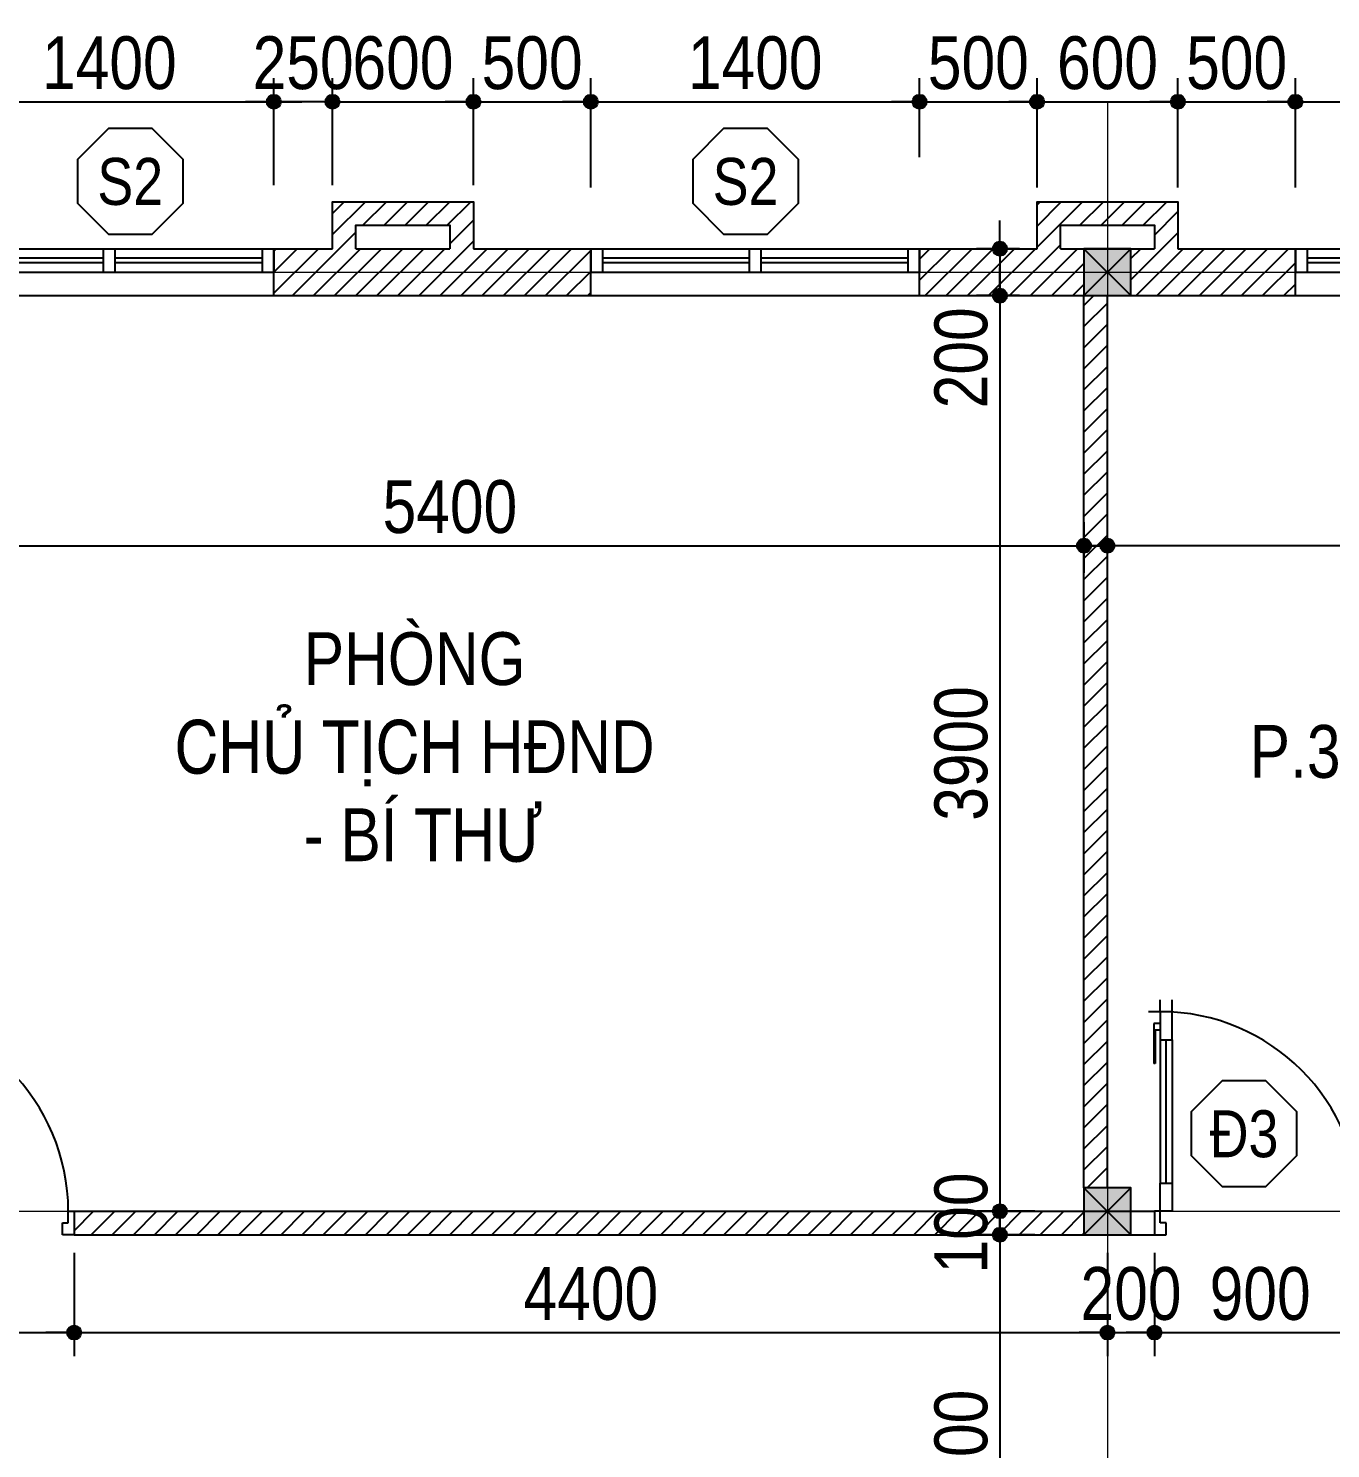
# Model space of a CAD drawing. Extents: x -79995 to 347433, y -157641 to 104789.
# Drawn here: x 6304 to 11848, y 71241 to 77290 of the extents above; entities that cross this region are included whole.
import ezdxf
from ezdxf.enums import TextEntityAlignment as Align

# ---------------------------------------------------------------- set-up
doc = ezdxf.new("R2010")
doc.units = 0
doc.linetypes.add('ACAD_ISO10W100', pattern=[18, 12, -3, 0, -3])
doc.layers.get('DEFPOINTS').update_dxf_attribs({"linetype": 'CONTINUOUS'})
for name, color, linetype in [('009', 251, 'CONTINUOUS'), ('DIM', 1, 'CONTINUOUS'), ('DOOR', 20, 'CONTINUOUS'), ('MEDIUM', 2, 'CONTINUOUS'), ('TAGS', 60, 'CONTINUOUS'), ('TEXT', 7, 'CONTINUOUS'), ('TUONG', 131, 'CONTINUOUS'), ('WALL', 4, 'CONTINUOUS')]:
    doc.layers.add(name, color=color, linetype=linetype)
doc.layers.add('TRUC', color=24, linetype='CONTINUOUS', lineweight=0)
doc.styles.add('1', font='', dxfattribs={"height": 250})
doc.styles.add('HEL-CONDENSE', font='')
doc.styles.add('VNI-HELVE-CONDENSEN', font='')
doc.styles.get('1').set_extended_font_data('VNI-Helve-Condense')
doc.styles.get('HEL-CONDENSE').set_extended_font_data('VNI-Helve-Condense')
doc.styles.get('VNI-HELVE-CONDENSEN').set_extended_font_data('VNI-Helve-Condense')
doc.dimstyles.new('D100', dxfattribs={"dimtxt": 225, "dimasz": 1.2, "dimexe": 100, "dimexo": 0, "dimgap": 50, "dimtad": 1, "dimdec": 0, "dimzin": 13, "dimdsep": 46, "dimtxsty": 'HEL-CONDENSE', "dimblk": 'D50', "dimcen": 0, "dimclrd": 1, "dimclre": 1, "dimclrt": 7, "dimadec": 0, "dimazin": 0, "dimtfac": 1, "dimtdec": 0, "dimtmove": 0, "dimatfit": 3, "dimldrblk": 'D50', "dimfxl": 1, "dimtolj": 1, "dimtzin": 13, "dimarcsym": 0})

# ---------------------------------------------------------------- blocks, each defined once
blk = doc.blocks.new('A$C6E0044D6')
at = {"layer": 'DOOR'}
for p, q in [((-25, 925), (-25, 975)), ((25, 925), (25, 975)), ((-25, 925), (-75, 925)), ((25, 925), (-25, 925)), ((-25, 925), (-25, 805)), ((25, 805), (25, 925)), ((-25, 874.1), (-53.3, 874.1)), ((-53.3, 874.1), (-53.3, 704.5)), ((-25, 874.1), (-25, 845.9)), ((-25, 845.9), (-47.6, 845.9)), ((-47.6, 845.9), (-47.6, 704.5)), ((-25, 827.9), (-25, 195)), ((-25, 805), (25, 805)), ((0, 195), (0, 805)), ((25, 805), (25, 195)), ((-47.6, 704.5), (-53.3, 704.5)), ((-25, 195), (25, 195)), ((-25, 75), (-25, 195)), ((25, 195), (25, 75)), ((-25, 75), (-50, 75)), ((-50, 75), (-50, -25)), ((-25, 25), (-25, 75)), ((25, 75), (-25, 75)), ((825, 25), (825, 75)), ((825, 75), (850, 75)), ((850, 75), (850, -25)), ((0, 25), (-25, 25)), ((0, -25), (0, 25)), ((800, -25), (800, 25)), ((800, 25), (825, 25)), ((-50, -25), (0, -25)), ((850, -25), (800, -25))]:
    blk.add_line(p, q, dxfattribs=at)
at = {"layer": 'DOOR', "color": 251}
blk.add_arc((-25, 75), 850, 0, 90, dxfattribs=at)
blk = doc.blocks.new('s11')
at = {"layer": 'DOOR'}
for p, q in [((0, 0), (0, -100)), ((1400, 0), (0, 0)), ((50, 0), (50, -100)), ((1350, 0), (1350, -100)), ((1400, 0), (1400, -100)), ((1400, -100), (0, -100))]:
    blk.add_line(p, q, dxfattribs=at)
at = {"layer": 'DOOR', "linetype": 'ByBlock', "lineweight": -2}
for p, q in [((675, -100), (675, 0)), ((725, -100), (725, 0))]:
    blk.add_line(p, q, dxfattribs=at)
at = {"layer": 'DOOR', "color": 251}
for p, q in [((50, -40), (675, -40)), ((50, -60), (675, -60)), ((725, -40), (1350, -40)), ((725, -60), (1350, -60))]:
    blk.add_line(p, q, dxfattribs=at)
blk = doc.blocks.new('A$C225A2996')
at = {"layer": 'WALL'}
blk.add_hatch(color=4, dxfattribs=at).paths.add_polyline_path([(531.4, 81.6), (731.4, 81.6), (731.4, 281.6), (531.4, 281.6)])
at = {"layer": 'WALL', "color": 4}
for p, q in [((531.4, 281.6), (731.4, 81.6)), ((531.4, 81.6), (731.4, 281.6))]:
    blk.add_line(p, q, dxfattribs=at)
blk.add_lwpolyline([(531.4, 81.6), (731.4, 81.6), (731.4, 281.6), (531.4, 281.6)], close=True, dxfattribs=at)
blk = doc.blocks.new('KH-CUADI')
at = {"layer": 'TAGS'}
blk.add_lwpolyline([(-124.3, 300), (-300, 124.3), (-300, -124.3), (-124.3, -300), (124.3, -300), (300, -124.3), (300, 124.3), (124.3, 300)], close=True, dxfattribs=at)
at = {"layer": 'TAGS', "style": 'VNI-HELVE-CONDENSEN'}
blk.add_attdef('D', text='', height=300, dxfattribs=at).set_placement((0, 0), align=Align.MIDDLE)
blk = doc.blocks.new('D50')
at = {"layer": 'DIM'}
blk.add_hatch(color=256, dxfattribs=at).paths.add_polyline_path([(25, 0, 1), (-25, 0, 1)])
blk.add_line((25, 0), (100, 0), dxfattribs=at)
blk.add_circle((0, 0), 25, dxfattribs=at)
blk = doc.blocks.new('*D471')
at = {"layer": 'DEFPOINTS', "color": 0, "transparency": 16777216}
for p in [(10524.1, 76351.7), (10440.6, 76151.7), (10524.1, 76151.7)]:
    blk.add_point(p, dxfattribs=at)
at = {"layer": 'DIM', "color": 1, "lineweight": -2, "transparency": 16777216}
for p, q in [((10524.1, 76351.7), (10340.6, 76351.7)), ((10440.6, 76350.5), (10440.6, 76152.9)), ((10524.1, 76151.7), (10340.6, 76151.7)), ((10440.6, 76151.7), (10440.6, 75623.3))]:
    blk.add_line(p, q, dxfattribs=at)
at = {"layer": 'DIM', "color": 1, "lineweight": -2, "transparency": 16777216, "xscale": 1.199999999999999, "yscale": 1.199999999999999, "zscale": 1.199999999999999}
for p, rotation in [((10440.6, 76351.7), 90), ((10440.6, 76151.7), 270)]:
    blk.add_blockref('D50', p, dxfattribs=dict(at, rotation=rotation))
at = {"layer": 'DIM', "color": 7, "transparency": 16777216, "insert": (10275.7, 75886.9), "char_height": 225, "attachment_point": 5, "rotation": 90, "style": 'HEL-CONDENSE'}
blk.add_mtext('\\A1;200', dxfattribs=at)
blk = doc.blocks.new('*D472')
at = {"layer": 'DEFPOINTS', "color": 0, "transparency": 16777216}
for p in [(10524.1, 76151.7), (10440.6, 72251.7), (10589.3, 72251.7)]:
    blk.add_point(p, dxfattribs=at)
at = {"layer": 'DIM', "color": 1, "lineweight": -2, "transparency": 16777216}
for p, q in [((10524.1, 76151.7), (10340.6, 76151.7)), ((10440.6, 76150.5), (10440.6, 72252.9)), ((10589.3, 72251.7), (10340.6, 72251.7))]:
    blk.add_line(p, q, dxfattribs=at)
at = {"layer": 'DIM', "color": 1, "lineweight": -2, "transparency": 16777216, "xscale": 1.199999999999999, "yscale": 1.199999999999999, "zscale": 1.199999999999999}
for p, rotation in [((10440.6, 76151.7), 90), ((10440.6, 72251.7), 270)]:
    blk.add_blockref('D50', p, dxfattribs=dict(at, rotation=rotation))
at = {"layer": 'DIM', "color": 7, "transparency": 16777216, "insert": (10275.7, 74201.7), "char_height": 225, "attachment_point": 5, "rotation": 90, "style": 'HEL-CONDENSE'}
blk.add_mtext('\\A1;3900', dxfattribs=at)
blk = doc.blocks.new('*D473')
at = {"layer": 'DEFPOINTS', "color": 0, "transparency": 16777216}
for p in [(10589.3, 72251.7), (10440.6, 72151.7), (10589.3, 72151.7)]:
    blk.add_point(p, dxfattribs=at)
at = {"layer": 'DIM', "color": 1, "lineweight": -2, "transparency": 16777216}
for p, q in [((10589.3, 72251.7), (10340.6, 72251.7)), ((10440.6, 72252.9), (10440.6, 72254.1)), ((10440.6, 72251.7), (10440.6, 72151.7)), ((10589.3, 72151.7), (10340.6, 72151.7)), ((10440.6, 72150.5), (10440.6, 72149.3))]:
    blk.add_line(p, q, dxfattribs=at)
at = {"layer": 'DIM', "color": 1, "lineweight": -2, "transparency": 16777216, "xscale": 1.199999999999999, "yscale": 1.199999999999999, "zscale": 1.199999999999999}
for p, rotation in [((10440.6, 72251.7), 270), ((10440.6, 72151.7), 90)]:
    blk.add_blockref('D50', p, dxfattribs=dict(at, rotation=rotation))
at = {"layer": 'DIM', "color": 7, "transparency": 16777216, "insert": (10275.7, 72201.7), "char_height": 225, "attachment_point": 5, "rotation": 90, "style": 'HEL-CONDENSE'}
blk.add_mtext('\\A1;100', dxfattribs=at)
blk = doc.blocks.new('*D474')
at = {"layer": 'DEFPOINTS', "color": 0, "transparency": 16777216}
for p in [(10589.3, 72151.7), (10440.6, 70351.7), (10589.3, 70351.7)]:
    blk.add_point(p, dxfattribs=at)
at = {"layer": 'DIM', "color": 1, "lineweight": -2, "transparency": 16777216}
for p, q in [((10589.3, 72151.7), (10340.6, 72151.7)), ((10440.6, 72150.5), (10440.6, 70352.9)), ((10589.3, 70351.7), (10340.6, 70351.7))]:
    blk.add_line(p, q, dxfattribs=at)
at = {"layer": 'DIM', "color": 1, "lineweight": -2, "transparency": 16777216, "xscale": 1.199999999999999, "yscale": 1.199999999999999, "zscale": 1.199999999999999}
for p, rotation in [((10440.6, 72151.7), 90), ((10440.6, 70351.7), 270)]:
    blk.add_blockref('D50', p, dxfattribs=dict(at, rotation=rotation))
at = {"layer": 'DIM', "color": 7, "transparency": 16777216, "insert": (10275.7, 71204.8), "char_height": 225, "attachment_point": 5, "rotation": 90, "style": 'HEL-CONDENSE'}
blk.add_mtext('\\A1;1800', dxfattribs=at)
blk = doc.blocks.new('*D513')
at = {"layer": 'DEFPOINTS', "color": 0, "linetype": 'Continuous', "transparency": 16777216}
for p in [(5598.5, 72074.2), (6498.5, 72074.2), (6498.5, 71735.1)]:
    blk.add_point(p, dxfattribs=at)
at = {"layer": 'DIM', "color": 1, "linetype": 'Continuous', "lineweight": -2, "transparency": 16777216}
for p, q in [((5598.5, 72074.2), (5598.5, 71635.1)), ((6498.5, 72074.2), (6498.5, 71635.1)), ((5599.7, 71735.1), (6497.3, 71735.1))]:
    blk.add_line(p, q, dxfattribs=at)
at = {"layer": 'DIM', "color": 1, "linetype": 'Continuous', "lineweight": -2, "transparency": 16777216, "xscale": 1.199999999999999, "yscale": 1.199999999999999, "zscale": 1.199999999999999, "rotation": 180}
blk.add_blockref('D50', (5598.5, 71735.1), dxfattribs=at)
at = {"layer": 'DIM', "color": 1, "linetype": 'Continuous', "lineweight": -2, "transparency": 16777216, "xscale": 1.199999999999999, "yscale": 1.199999999999999, "zscale": 1.199999999999999}
blk.add_blockref('D50', (6498.5, 71735.1), dxfattribs=at)
at = {"layer": 'DIM', "color": 7, "linetype": 'Continuous', "transparency": 16777216, "insert": (6048.5, 71900), "char_height": 225, "attachment_point": 5, "style": 'HEL-CONDENSE'}
blk.add_mtext('\\A1;900', dxfattribs=at)
blk = doc.blocks.new('*D514')
at = {"layer": 'DEFPOINTS', "color": 0, "linetype": 'Continuous', "transparency": 16777216}
for p in [(6498.5, 72074.2), (10898.5, 72074.2), (10898.5, 71735.1)]:
    blk.add_point(p, dxfattribs=at)
at = {"layer": 'DIM', "color": 1, "linetype": 'Continuous', "lineweight": -2, "transparency": 16777216}
for p, q in [((6498.5, 72074.2), (6498.5, 71635.1)), ((10898.5, 72074.2), (10898.5, 71635.1)), ((6499.7, 71735.1), (10897.3, 71735.1))]:
    blk.add_line(p, q, dxfattribs=at)
at = {"layer": 'DIM', "color": 1, "linetype": 'Continuous', "lineweight": -2, "transparency": 16777216, "xscale": 1.199999999999999, "yscale": 1.199999999999999, "zscale": 1.199999999999999, "rotation": 180}
blk.add_blockref('D50', (6498.5, 71735.1), dxfattribs=at)
at = {"layer": 'DIM', "color": 1, "linetype": 'Continuous', "lineweight": -2, "transparency": 16777216, "xscale": 1.199999999999999, "yscale": 1.199999999999999, "zscale": 1.199999999999999}
blk.add_blockref('D50', (10898.5, 71735.1), dxfattribs=at)
at = {"layer": 'DIM', "color": 7, "linetype": 'Continuous', "transparency": 16777216, "insert": (8698.5, 71900), "char_height": 225, "attachment_point": 5, "style": 'HEL-CONDENSE'}
blk.add_mtext('\\A1;4400', dxfattribs=at)
blk = doc.blocks.new('*D515')
at = {"layer": 'DEFPOINTS', "color": 0, "linetype": 'Continuous', "transparency": 16777216}
for p in [(10898.5, 72074.2), (11098.5, 72074.2), (11098.5, 71735.1)]:
    blk.add_point(p, dxfattribs=at)
at = {"layer": 'DIM', "color": 1, "linetype": 'Continuous', "lineweight": -2, "transparency": 16777216}
for p, q in [((10898.5, 72074.2), (10898.5, 71635.1)), ((11098.5, 72074.2), (11098.5, 71635.1)), ((10899.7, 71735.1), (11097.3, 71735.1))]:
    blk.add_line(p, q, dxfattribs=at)
at = {"layer": 'DIM', "color": 1, "linetype": 'Continuous', "lineweight": -2, "transparency": 16777216, "xscale": 1.199999999999999, "yscale": 1.199999999999999, "zscale": 1.199999999999999, "rotation": 180}
blk.add_blockref('D50', (10898.5, 71735.1), dxfattribs=at)
at = {"layer": 'DIM', "color": 1, "linetype": 'Continuous', "lineweight": -2, "transparency": 16777216, "xscale": 1.199999999999999, "yscale": 1.199999999999999, "zscale": 1.199999999999999}
blk.add_blockref('D50', (11098.5, 71735.1), dxfattribs=at)
at = {"layer": 'DIM', "color": 7, "linetype": 'Continuous', "transparency": 16777216, "insert": (10998.5, 71900), "char_height": 225, "attachment_point": 5, "style": 'HEL-CONDENSE'}
blk.add_mtext('\\A1;200', dxfattribs=at)
blk = doc.blocks.new('*D516')
at = {"layer": 'DEFPOINTS', "color": 0, "linetype": 'Continuous', "transparency": 16777216}
for p in [(11098.5, 72074.2), (11998.5, 72074.2), (11998.5, 71735.1)]:
    blk.add_point(p, dxfattribs=at)
at = {"layer": 'DIM', "color": 1, "linetype": 'Continuous', "lineweight": -2, "transparency": 16777216}
for p, q in [((11098.5, 72074.2), (11098.5, 71635.1)), ((11998.5, 72074.2), (11998.5, 71635.1)), ((11099.7, 71735.1), (11997.3, 71735.1))]:
    blk.add_line(p, q, dxfattribs=at)
at = {"layer": 'DIM', "color": 1, "linetype": 'Continuous', "lineweight": -2, "transparency": 16777216, "xscale": 1.199999999999999, "yscale": 1.199999999999999, "zscale": 1.199999999999999, "rotation": 180}
blk.add_blockref('D50', (11098.5, 71735.1), dxfattribs=at)
at = {"layer": 'DIM', "color": 1, "linetype": 'Continuous', "lineweight": -2, "transparency": 16777216, "xscale": 1.199999999999999, "yscale": 1.199999999999999, "zscale": 1.199999999999999}
blk.add_blockref('D50', (11998.5, 71735.1), dxfattribs=at)
at = {"layer": 'DIM', "color": 7, "linetype": 'Continuous', "transparency": 16777216, "insert": (11548.5, 71900), "char_height": 225, "attachment_point": 5, "style": 'HEL-CONDENSE'}
blk.add_mtext('\\A1;900', dxfattribs=at)
blk = doc.blocks.new('*D571')
at = {"layer": 'DEFPOINTS', "color": 0, "transparency": 16777216}
for p in [(8198.5, 76977.5), (7598.5, 76622.1), (8198.5, 76622.1)]:
    blk.add_point(p, dxfattribs=at)
at = {"layer": 'DIM', "color": 1, "lineweight": -2, "transparency": 16777216}
for p, q in [((7598.5, 76622.1), (7598.5, 77077.5)), ((8198.5, 76622.1), (8198.5, 77077.5)), ((7599.7, 76977.5), (8197.3, 76977.5))]:
    blk.add_line(p, q, dxfattribs=at)
at = {"layer": 'DIM', "color": 1, "lineweight": -2, "transparency": 16777216, "xscale": 1.199999999999999, "yscale": 1.199999999999999, "zscale": 1.199999999999999, "rotation": 180}
blk.add_blockref('D50', (7598.5, 76977.5), dxfattribs=at)
at = {"layer": 'DIM', "color": 1, "lineweight": -2, "transparency": 16777216, "xscale": 1.199999999999999, "yscale": 1.199999999999999, "zscale": 1.199999999999999}
blk.add_blockref('D50', (8198.5, 76977.5), dxfattribs=at)
at = {"layer": 'DIM', "color": 7, "transparency": 16777216, "insert": (7898.5, 77142.4), "char_height": 225, "attachment_point": 5, "style": 'HEL-CONDENSE'}
blk.add_mtext('\\A1;600', dxfattribs=at)
blk = doc.blocks.new('*D572')
at = {"layer": 'DEFPOINTS', "color": 0, "transparency": 16777216}
for p in [(8698.5, 76977.5), (8198.5, 76622.1), (8698.5, 76612.7)]:
    blk.add_point(p, dxfattribs=at)
at = {"layer": 'DIM', "color": 1, "lineweight": -2, "transparency": 16777216}
for p, q in [((8198.5, 76622.1), (8198.5, 77077.5)), ((8698.5, 76612.7), (8698.5, 77077.5)), ((8199.7, 76977.5), (8697.3, 76977.5))]:
    blk.add_line(p, q, dxfattribs=at)
at = {"layer": 'DIM', "color": 1, "lineweight": -2, "transparency": 16777216, "xscale": 1.199999999999999, "yscale": 1.199999999999999, "zscale": 1.199999999999999, "rotation": 180}
blk.add_blockref('D50', (8198.5, 76977.5), dxfattribs=at)
at = {"layer": 'DIM', "color": 1, "lineweight": -2, "transparency": 16777216, "xscale": 1.199999999999999, "yscale": 1.199999999999999, "zscale": 1.199999999999999}
blk.add_blockref('D50', (8698.5, 76977.5), dxfattribs=at)
at = {"layer": 'DIM', "color": 7, "transparency": 16777216, "insert": (8448.5, 77142.4), "char_height": 225, "attachment_point": 5, "style": 'HEL-CONDENSE'}
blk.add_mtext('\\A1;500', dxfattribs=at)
blk = doc.blocks.new('*D573')
at = {"layer": 'DEFPOINTS', "color": 0, "transparency": 16777216}
for p in [(11198.5, 76977.5), (10598.5, 76612.7), (11198.5, 76612.7)]:
    blk.add_point(p, dxfattribs=at)
at = {"layer": 'DIM', "color": 1, "lineweight": -2, "transparency": 16777216}
for p, q in [((10598.5, 76612.7), (10598.5, 77077.5)), ((11198.5, 76612.7), (11198.5, 77077.5)), ((10599.7, 76977.5), (11197.3, 76977.5))]:
    blk.add_line(p, q, dxfattribs=at)
at = {"layer": 'DIM', "color": 1, "lineweight": -2, "transparency": 16777216, "xscale": 1.199999999999999, "yscale": 1.199999999999999, "zscale": 1.199999999999999, "rotation": 180}
blk.add_blockref('D50', (10598.5, 76977.5), dxfattribs=at)
at = {"layer": 'DIM', "color": 1, "lineweight": -2, "transparency": 16777216, "xscale": 1.199999999999999, "yscale": 1.199999999999999, "zscale": 1.199999999999999}
blk.add_blockref('D50', (11198.5, 76977.5), dxfattribs=at)
at = {"layer": 'DIM', "color": 7, "transparency": 16777216, "insert": (10898.5, 77142.4), "char_height": 225, "attachment_point": 5, "style": 'HEL-CONDENSE'}
blk.add_mtext('\\A1;600', dxfattribs=at)
blk = doc.blocks.new('*D574')
at = {"layer": 'DEFPOINTS', "color": 0, "transparency": 16777216}
for p in [(11698.5, 76977.5), (11198.5, 76612.7), (11698.5, 76612.7)]:
    blk.add_point(p, dxfattribs=at)
at = {"layer": 'DIM', "color": 1, "lineweight": -2, "transparency": 16777216}
for p, q in [((11198.5, 76612.7), (11198.5, 77077.5)), ((11698.5, 76612.7), (11698.5, 77077.5)), ((11199.7, 76977.5), (11697.3, 76977.5))]:
    blk.add_line(p, q, dxfattribs=at)
at = {"layer": 'DIM', "color": 1, "lineweight": -2, "transparency": 16777216, "xscale": 1.199999999999999, "yscale": 1.199999999999999, "zscale": 1.199999999999999, "rotation": 180}
blk.add_blockref('D50', (11198.5, 76977.5), dxfattribs=at)
at = {"layer": 'DIM', "color": 1, "lineweight": -2, "transparency": 16777216, "xscale": 1.199999999999999, "yscale": 1.199999999999999, "zscale": 1.199999999999999}
blk.add_blockref('D50', (11698.5, 76977.5), dxfattribs=at)
at = {"layer": 'DIM', "color": 7, "transparency": 16777216, "insert": (11448.5, 77142.4), "char_height": 225, "attachment_point": 5, "style": 'HEL-CONDENSE'}
blk.add_mtext('\\A1;500', dxfattribs=at)
blk = doc.blocks.new('*D580')
at = {"layer": 'DEFPOINTS', "color": 0, "transparency": 16777216}
for p in [(13098.5, 76977.5), (11698.5, 76612.7), (13098.5, 76612.7)]:
    blk.add_point(p, dxfattribs=at)
at = {"layer": 'DIM', "color": 1, "lineweight": -2, "transparency": 16777216}
for p, q in [((11698.5, 76612.7), (11698.5, 77077.5)), ((13098.5, 76612.7), (13098.5, 77077.5)), ((11699.7, 76977.5), (13097.3, 76977.5))]:
    blk.add_line(p, q, dxfattribs=at)
at = {"layer": 'DIM', "color": 1, "lineweight": -2, "transparency": 16777216, "xscale": 1.199999999999999, "yscale": 1.199999999999999, "zscale": 1.199999999999999, "rotation": 180}
blk.add_blockref('D50', (11698.5, 76977.5), dxfattribs=at)
at = {"layer": 'DIM', "color": 1, "lineweight": -2, "transparency": 16777216, "xscale": 1.199999999999999, "yscale": 1.199999999999999, "zscale": 1.199999999999999}
blk.add_blockref('D50', (13098.5, 76977.5), dxfattribs=at)
at = {"layer": 'DIM', "color": 7, "transparency": 16777216, "insert": (12398.5, 77142.4), "char_height": 225, "attachment_point": 5, "style": 'HEL-CONDENSE'}
blk.add_mtext('\\A1;1400', dxfattribs=at)
blk = doc.blocks.new('*D582')
at = {"layer": 'DEFPOINTS', "color": 0, "transparency": 16777216}
for p in [(10098.5, 76977.5), (8698.5, 76742.2), (10098.5, 76742.2)]:
    blk.add_point(p, dxfattribs=at)
at = {"layer": 'DIM', "color": 1, "lineweight": -2, "transparency": 16777216}
for p, q in [((8698.5, 76742.2), (8698.5, 77077.5)), ((10098.5, 76742.2), (10098.5, 77077.5)), ((8699.7, 76977.5), (10097.3, 76977.5))]:
    blk.add_line(p, q, dxfattribs=at)
at = {"layer": 'DIM', "color": 1, "lineweight": -2, "transparency": 16777216, "xscale": 1.199999999999999, "yscale": 1.199999999999999, "zscale": 1.199999999999999, "rotation": 180}
blk.add_blockref('D50', (8698.5, 76977.5), dxfattribs=at)
at = {"layer": 'DIM', "color": 1, "lineweight": -2, "transparency": 16777216, "xscale": 1.199999999999999, "yscale": 1.199999999999999, "zscale": 1.199999999999999}
blk.add_blockref('D50', (10098.5, 76977.5), dxfattribs=at)
at = {"layer": 'DIM', "color": 7, "transparency": 16777216, "insert": (9398.5, 77142.4), "char_height": 225, "attachment_point": 5, "style": 'HEL-CONDENSE'}
blk.add_mtext('\\A1;1400', dxfattribs=at)
blk = doc.blocks.new('*D583')
at = {"layer": 'DEFPOINTS', "color": 0, "transparency": 16777216}
for p in [(10598.5, 76977.5), (10098.5, 76742.2), (10598.5, 76742.2)]:
    blk.add_point(p, dxfattribs=at)
at = {"layer": 'DIM', "color": 1, "lineweight": -2, "transparency": 16777216}
for p, q in [((10098.5, 76742.2), (10098.5, 77077.5)), ((10598.5, 76742.2), (10598.5, 77077.5)), ((10099.7, 76977.5), (10597.3, 76977.5))]:
    blk.add_line(p, q, dxfattribs=at)
at = {"layer": 'DIM', "color": 1, "lineweight": -2, "transparency": 16777216, "xscale": 1.199999999999999, "yscale": 1.199999999999999, "zscale": 1.199999999999999, "rotation": 180}
blk.add_blockref('D50', (10098.5, 76977.5), dxfattribs=at)
at = {"layer": 'DIM', "color": 1, "lineweight": -2, "transparency": 16777216, "xscale": 1.199999999999999, "yscale": 1.199999999999999, "zscale": 1.199999999999999}
blk.add_blockref('D50', (10598.5, 76977.5), dxfattribs=at)
at = {"layer": 'DIM', "color": 7, "transparency": 16777216, "insert": (10348.5, 77142.4), "char_height": 225, "attachment_point": 5, "style": 'HEL-CONDENSE'}
blk.add_mtext('\\A1;500', dxfattribs=at)
blk = doc.blocks.new('*D590')
at = {"layer": 'DEFPOINTS', "color": 0, "transparency": 16777216}
for p in [(7348.5, 76977.5), (5948.5, 76622.2), (7348.5, 76622.1)]:
    blk.add_point(p, dxfattribs=at)
at = {"layer": 'DIM', "color": 1, "lineweight": -2, "transparency": 16777216}
for p, q in [((5948.5, 76622.2), (5948.5, 77077.5)), ((7348.5, 76622.1), (7348.5, 77077.5)), ((5949.7, 76977.5), (7347.3, 76977.5))]:
    blk.add_line(p, q, dxfattribs=at)
at = {"layer": 'DIM', "color": 1, "lineweight": -2, "transparency": 16777216, "xscale": 1.199999999999999, "yscale": 1.199999999999999, "zscale": 1.199999999999999, "rotation": 180}
blk.add_blockref('D50', (5948.5, 76977.5), dxfattribs=at)
at = {"layer": 'DIM', "color": 1, "lineweight": -2, "transparency": 16777216, "xscale": 1.199999999999999, "yscale": 1.199999999999999, "zscale": 1.199999999999999}
blk.add_blockref('D50', (7348.5, 76977.5), dxfattribs=at)
at = {"layer": 'DIM', "color": 7, "transparency": 16777216, "insert": (6648.5, 77142.4), "char_height": 225, "attachment_point": 5, "style": 'HEL-CONDENSE'}
blk.add_mtext('\\A1;1400', dxfattribs=at)
blk = doc.blocks.new('*D591')
at = {"layer": 'DEFPOINTS', "color": 0, "transparency": 16777216}
for p in [(7348.5, 76977.5), (7348.5, 76622.1), (7598.5, 76622.1)]:
    blk.add_point(p, dxfattribs=at)
at = {"layer": 'DIM', "color": 1, "lineweight": -2, "transparency": 16777216}
for p, q in [((7348.5, 76622.1), (7348.5, 77077.5)), ((7598.5, 76622.1), (7598.5, 77077.5)), ((7597.3, 76977.5), (7349.7, 76977.5))]:
    blk.add_line(p, q, dxfattribs=at)
at = {"layer": 'DIM', "color": 1, "lineweight": -2, "transparency": 16777216, "xscale": 1.199999999999999, "yscale": 1.199999999999999, "zscale": 1.199999999999999, "rotation": 180}
blk.add_blockref('D50', (7348.5, 76977.5), dxfattribs=at)
at = {"layer": 'DIM', "color": 1, "lineweight": -2, "transparency": 16777216, "xscale": 1.199999999999999, "yscale": 1.199999999999999, "zscale": 1.199999999999999}
blk.add_blockref('D50', (7598.5, 76977.5), dxfattribs=at)
at = {"layer": 'DIM', "color": 7, "transparency": 16777216, "insert": (7473.5, 77142.4), "char_height": 225, "attachment_point": 5, "style": 'HEL-CONDENSE'}
blk.add_mtext('\\A1;250', dxfattribs=at)
blk = doc.blocks.new('*D604')
at = {"layer": 'DEFPOINTS', "color": 0, "transparency": 16777216}
for p in [(10798.5, 75086.7), (5398.5, 74971), (10798.5, 74971)]:
    blk.add_point(p, dxfattribs=at)
at = {"layer": 'DIM', "color": 1, "lineweight": -2, "transparency": 16777216}
for p, q in [((5398.5, 74971), (5398.5, 75186.7)), ((10798.5, 74971), (10798.5, 75186.7)), ((5399.7, 75086.7), (10797.3, 75086.7))]:
    blk.add_line(p, q, dxfattribs=at)
at = {"layer": 'DIM', "color": 1, "lineweight": -2, "transparency": 16777216, "xscale": 1.199999999999999, "yscale": 1.199999999999999, "zscale": 1.199999999999999, "rotation": 180}
blk.add_blockref('D50', (5398.5, 75086.7), dxfattribs=at)
at = {"layer": 'DIM', "color": 1, "lineweight": -2, "transparency": 16777216, "xscale": 1.199999999999999, "yscale": 1.199999999999999, "zscale": 1.199999999999999}
blk.add_blockref('D50', (10798.5, 75086.7), dxfattribs=at)
at = {"layer": 'DIM', "color": 7, "transparency": 16777216, "insert": (8098.5, 75251.6), "char_height": 225, "attachment_point": 5, "style": 'HEL-CONDENSE'}
blk.add_mtext('\\A1;5400', dxfattribs=at)
blk = doc.blocks.new('*D609')
at = {"layer": 'DEFPOINTS', "color": 0, "transparency": 16777216}
for p in [(10898.5, 75086.7), (10898.5, 74710.2), (13898.5, 74710.2)]:
    blk.add_point(p, dxfattribs=at)
at = {"layer": 'DIM', "color": 1, "lineweight": -2, "transparency": 16777216}
for p, q in [((10898.5, 74710.2), (10898.5, 75186.7)), ((13898.5, 74710.2), (13898.5, 75186.7)), ((13897.3, 75086.7), (10899.7, 75086.7))]:
    blk.add_line(p, q, dxfattribs=at)
at = {"layer": 'DIM', "color": 1, "lineweight": -2, "transparency": 16777216, "xscale": 1.199999999999999, "yscale": 1.199999999999999, "zscale": 1.199999999999999, "rotation": 180}
blk.add_blockref('D50', (10898.5, 75086.7), dxfattribs=at)
at = {"layer": 'DIM', "color": 1, "lineweight": -2, "transparency": 16777216, "xscale": 1.199999999999999, "yscale": 1.199999999999999, "zscale": 1.199999999999999}
blk.add_blockref('D50', (13898.5, 75086.7), dxfattribs=at)
at = {"layer": 'DIM', "color": 7, "transparency": 16777216, "insert": (12398.5, 75251.6), "char_height": 225, "attachment_point": 5, "style": 'HEL-CONDENSE'}
blk.add_mtext('\\A1;3000', dxfattribs=at)

msp = doc.modelspace()

# ---------------------------------------------------------------- hatches: boundary and pattern name
at = {"layer": '009'}
h = msp.add_hatch(dxfattribs=at)
h.set_pattern_fill('ANSI31', color=256, scale=20, style=0)
h.set_pattern_definition([(45, (-1316106.72, -268894.454), (-44.9012806, 44.9012806), [])])
h.paths.add_polyline_path([(5098.452, 76351.712), (4748.452, 76351.712), (4748.452, 76151.712), (5298.452, 76151.712), (5298.452, 76351.712), (5198.452, 76351.712), (5198.452, 76451.712), (5598.452, 76451.712), (5598.452, 76351.712), (5498.452, 76351.712), (5498.452, 76151.712), (5948.452, 76151.712), (5948.452, 76351.712), (5698.452, 76351.712), (5698.452, 76551.712), (5098.452, 76551.712)])
h.paths.add_polyline_path([(5398.452, 76151.712), (5298.452, 76151.712), (5298.452, 72351.712), (5398.452, 72351.712)])
h.paths.add_polyline_path([(8698.452, 76151.712), (8698.452, 76351.712), (8198.452, 76351.712), (8198.452, 76551.712), (7598.452, 76551.712), (7598.452, 76351.712), (7348.452, 76351.712), (7348.452, 76151.712)])
h.paths.add_polyline_path([(7698.452, 76351.712), (8098.452, 76351.712), (8098.452, 76451.712), (7698.452, 76451.712)], flags=17)
h.paths.add_polyline_path([(10798.452, 76151.712), (10798.452, 76351.712), (10698.452, 76351.712), (10698.452, 76451.712), (11098.452, 76451.712), (11098.452, 76351.712), (10998.452, 76351.712), (10998.452, 76151.712), (11698.452, 76151.712), (11698.452, 76351.712), (11198.452, 76351.712), (11198.452, 76551.712), (10598.452, 76551.712), (10598.452, 76351.712), (10098.452, 76351.712), (10098.452, 76151.712)])
h.paths.add_polyline_path([(10898.452, 76151.712), (10798.452, 76151.712), (10798.452, 72351.712), (10898.452, 72351.712)])
h.paths.add_polyline_path([(6498.452, 72251.712), (6498.452, 72151.712), (10798.452, 72151.712), (10798.452, 72251.712)])
h.paths.add_polyline_path([(9198.452, 70351.712), (9198.452, 70251.712), (10798.452, 70251.712), (10798.452, 70351.712)])
h.paths.add_polyline_path([(5498.452, 72251.712), (5498.452, 72151.712), (5598.452, 72151.712), (5598.452, 72251.712)])
h.paths.add_polyline_path([(10104.524, 71936.362), (10104.524, 72467.062), (10446.824, 72467.062), (10446.824, 71936.362)], flags=9)
h.paths.add_polyline_path([(10104.524, 70036.362), (10104.524, 70567.062), (10446.824, 70567.062), (10446.824, 70036.362)], flags=9)

# ---------------------------------------------------------------- linework, layer by layer
at = {"layer": 'MEDIUM'}
for p, q in [((5948.452, 76151.712), (7348.452, 76151.712)), ((8698.452, 76151.712), (10098.452, 76151.712)), ((11698.452, 76151.712), (13098.452, 76151.712))]:
    msp.add_line(p, q, dxfattribs=at)
at = {"layer": 'TRUC', "linetype": 'ACAD_ISO10W100', "ltscale": 0.2}
msp.add_lwpolyline([(-15555.532, 76977.493), (22214.78, 76977.493), (22214.78, 60551.712), (-15555.532, 60551.712)], close=True, dxfattribs=at)
for points in [[(10898.452, 76977.493), (10898.452, 60551.712)], [(-15555.532, 76251.712), (22214.78, 76251.712)], [(-15555.532, 72251.712), (22214.78, 72251.712)]]:
    msp.add_lwpolyline(points, dxfattribs=at)
at = {"layer": 'TUONG'}
for p, q in [((7348.452, 76151.712), (7348.452, 76351.712)), ((8698.452, 76151.712), (8698.452, 76351.712)), ((10098.452, 76151.712), (10098.452, 76351.712)), ((11698.452, 76151.712), (11698.452, 76351.712)), ((6498.452, 72251.712), (6498.452, 72151.712)), ((11098.452, 72251.712), (11098.452, 72151.712))]:
    msp.add_line(p, q, dxfattribs=at)
for points in [[(7598.452, 76351.712), (7598.452, 76551.712), (8198.452, 76551.712), (8198.452, 76351.712)], [(10598.452, 76351.712), (10598.452, 76551.712), (11198.452, 76551.712), (11198.452, 76351.712)], [(7698.452, 76351.712), (7698.452, 76451.712), (8098.452, 76451.712), (8098.452, 76351.712)], [(10698.452, 76351.712), (10698.452, 76451.712), (11098.452, 76451.712), (11098.452, 76351.712)], [(7348.452, 76351.712), (7598.452, 76351.712)], [(7698.452, 76351.712), (8098.452, 76351.712)], [(8198.452, 76351.712), (8698.452, 76351.712)], [(10098.452, 76351.712), (10598.452, 76351.712)], [(10698.452, 76351.712), (11098.452, 76351.712)], [(11198.452, 76351.712), (11698.452, 76351.712)], [(7348.452, 76151.712), (8698.452, 76151.712)], [(10098.452, 76151.712), (11698.452, 76151.712)], [(6498.452, 72251.712), (11098.452, 72251.712)], [(6498.452, 72151.712), (11098.452, 72151.712)]]:
    msp.add_lwpolyline(points, dxfattribs=at)
at = {"layer": 'TUONG', "color": 4}
for points in [[(10798.452, 72351.712), (10798.452, 76151.712)], [(10898.452, 72351.712), (10898.452, 76151.712)]]:
    msp.add_lwpolyline(points, dxfattribs=at)

# ---------------------------------------------------------------- block references
at = {"layer": 'DOOR', "xscale": -1}
for p in [(7348.452, 76351.712), (10098.452, 76351.712), (13098.452, 76351.712)]:
    msp.add_blockref('s11', p, dxfattribs=at)
at = {"layer": 'DOOR'}
for p in [(5648.452, 72176.712), (11148.452, 72176.712)]:
    msp.add_blockref('A$C6E0044D6', p, dxfattribs=at)
at = {"layer": 'TAGS', "linetype": 'Continuous'}
ref = msp.add_blockref('KH-CUADI', (6737.289, 76638.349), dxfattribs=dict(at, xscale=0.75, yscale=0.75, zscale=0.75, rotation=180))
ref.add_attrib('D', 'S2', dxfattribs={"color": 7, "height": 200, "style": 'VNI-HELVE-CONDENSEN'}).set_placement((6737.289, 76638.349), align=Align.MIDDLE)
ref = msp.add_blockref('KH-CUADI', (9357.346, 76638.349), dxfattribs=dict(at, xscale=0.75, yscale=0.75, zscale=0.75, rotation=180))
ref.add_attrib('D', 'S2', dxfattribs={"color": 7, "height": 200, "style": 'VNI-HELVE-CONDENSEN'}).set_placement((9357.346, 76638.349), align=Align.MIDDLE)
ref = msp.add_blockref('KH-CUADI', (11480.071, 72581.923), dxfattribs=dict(at, xscale=0.75, yscale=0.75, zscale=0.75, rotation=180))
ref.add_attrib('D', 'Ñ3', dxfattribs={"color": 7, "height": 200, "style": 'VNI-HELVE-CONDENSEN'}).set_placement((11480.071, 72581.923), align=Align.MIDDLE)
at = {"layer": 'TUONG', "color": 4}
for p in [(10267.062, 76070.079), (10267.062, 72070.079)]:
    msp.add_blockref('A$C225A2996', p, dxfattribs=at)

# ---------------------------------------------------------------- texts
at = {"layer": 'TEXT', "char_height": 225, "attachment_point": 2, "style": '1'}
for s, insert in [('PHOØNG \\PCHUÛ TÒCH HÑND\\P - BÍ THÖ', (7948.678, 74717.978)), ('P.3 BAN ÑAÛNG', (12404.994, 74322.861))]:
    msp.add_mtext(s, dxfattribs=dict(at, insert=insert))

# ---------------------------------------------------------------- dimensions: what is measured, and where the dimension line sits
at = {"layer": 'DIM'}
for base, p1, p2, picture, middle in [((7348.452, 76977.493), (5948.452, 76622.189), (7348.452, 76622.136), '*D590', (6648.452, 77142.393)), ((8198.452, 76977.493), (7598.452, 76622.136), (8198.452, 76622.136), '*D571', (7898.452, 77142.393)), ((11198.452, 76977.493), (10598.452, 76612.74), (11198.452, 76612.74), '*D573', (10898.452, 77142.393))]:
    dim = msp.add_linear_dim(base=base, p1=p1, p2=p2, dimstyle='D100', override={"dimtmove": 1}, dxfattribs=at)
    dim.commit()
    dim.dimension.update_dxf_attribs({"geometry": picture, "text_midpoint": middle})
for base, p1, p2, picture, middle in [((7348.452, 76977.493), (7598.452, 76622.136), (7348.452, 76622.136), '*D591', (7473.452, 76977.493)), ((8698.452, 76977.493), (8198.452, 76622.136), (8698.452, 76612.74), '*D572', (8448.452, 76977.493)), ((11698.452, 76977.493), (11198.452, 76612.74), (11698.452, 76612.74), '*D574', (11448.452, 76977.493))]:
    dim = msp.add_linear_dim(base=base, p1=p1, p2=p2, dimstyle='D100', override={"dimtmove": 1}, dxfattribs=at)
    dim.commit()
    dim.dimension.update_dxf_attribs({"geometry": picture, "text_midpoint": middle, "dimtype": 160})
for base, p1, p2, picture, middle in [((10098.452, 76977.493), (8698.452, 76742.178), (10098.452, 76742.178), '*D582', (9398.452, 77142.393)), ((13098.452, 76977.493), (11698.452, 76612.74), (13098.452, 76612.74), '*D580', (12398.452, 77142.393)), ((10798.452, 75086.727), (5398.452, 74970.964), (10798.452, 74970.964), '*D604', (8098.452, 75251.627)), ((10898.452, 75086.727), (13898.452, 74710.17), (10898.452, 74710.17), '*D609', (12398.452, 75251.627))]:
    dim = msp.add_linear_dim(base=base, p1=p1, p2=p2, dimstyle='D100', dxfattribs=at)
    dim.commit()
    dim.dimension.update_dxf_attribs({"geometry": picture, "text_midpoint": middle})
dim = msp.add_linear_dim(base=(10598.452, 76977.493), p1=(10098.452, 76742.178), p2=(10598.452, 76742.178), dimstyle='D100', dxfattribs=at)
dim.commit()
dim.dimension.update_dxf_attribs({"geometry": '*D583', "text_midpoint": (10348.452, 76977.493), "dimtype": 160})
dim = msp.add_linear_dim(base=(10440.574, 76151.712), p1=(10524.089, 76351.712), p2=(10524.089, 76151.712), angle=90, dimstyle='D100', dxfattribs=at)
dim.commit()
dim.dimension.update_dxf_attribs({"geometry": '*D471', "text_midpoint": (10275.674, 75886.912)})
dim = msp.add_linear_dim(base=(10440.574, 72251.712), p1=(10524.089, 76151.712), p2=(10589.323, 72251.712), angle=90, dimstyle='D100', override={"dimtmove": 1}, dxfattribs=at)
dim.commit()
dim.dimension.update_dxf_attribs({"geometry": '*D472', "text_midpoint": (10275.674, 74201.712)})
for base, p1, p2, picture, middle in [((10440.574, 72151.712), (10589.323, 72251.712), (10589.323, 72151.712), '*D473', (10440.574, 72201.712)), ((10440.574, 70351.712), (10589.323, 72151.712), (10589.323, 70351.712), '*D474', (10440.574, 71204.828))]:
    dim = msp.add_linear_dim(base=base, p1=p1, p2=p2, angle=90, dimstyle='D100', override={"dimtmove": 1}, dxfattribs=at)
    dim.commit()
    dim.dimension.update_dxf_attribs({"geometry": picture, "text_midpoint": middle, "dimtype": 160})
at = {"layer": 'DIM', "linetype": 'Continuous'}
for base, p1, p2, picture, middle in [((6498.452, 71735.062), (5598.452, 72074.207), (6498.452, 72074.207), '*D513', (6048.452, 71899.962)), ((10898.452, 71735.062), (6498.452, 72074.207), (10898.452, 72074.207), '*D514', (8698.452, 71899.962)), ((11998.452, 71735.062), (11098.452, 72074.207), (11998.452, 72074.207), '*D516', (11548.452, 71899.962))]:
    dim = msp.add_linear_dim(base=base, p1=p1, p2=p2, dimstyle='D100', dxfattribs=at)
    dim.commit()
    dim.dimension.update_dxf_attribs({"geometry": picture, "text_midpoint": middle})
dim = msp.add_linear_dim(base=(11098.452, 71735.062), p1=(10898.452, 72074.207), p2=(11098.452, 72074.207), dimstyle='D100', dxfattribs=at)
dim.commit()
dim.dimension.update_dxf_attribs({"geometry": '*D515', "text_midpoint": (10998.452, 71735.062), "dimtype": 160})

doc.saveas('drawing.dxf')
